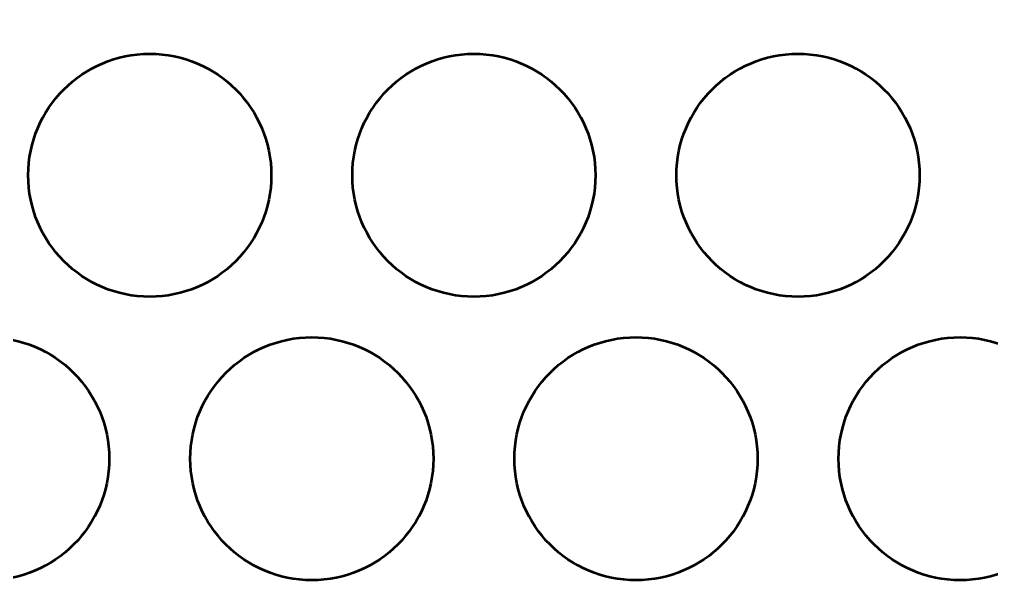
# Model space of a CAD drawing. Header units: centimetres. Extents: x -31.4 to 31.4, y -20.9 to 20.9.
# Drawn here: x -5.8 to 0.19, y 3.55 to 7.09 of the extents above; entities that cross this region are included whole.
import ezdxf

# ---------------------------------------------------------------- set-up
doc = ezdxf.new("R2010")
doc.units = ezdxf.units.CM
doc.header["$MEASUREMENT"] = 0
doc.layers.add('Layer 1', color=7, linetype='Continuous')

msp = doc.modelspace()

# ---------------------------------------------------------------- linework, layer by layer
at = {"layer": 'Layer 1', "lineweight": 53}
for centre in [(-4.99998, 6.12498), (-2.99998, 6.12498), (-0.99998, 6.12498), (-5.99998, 4.37498), (-3.99998, 4.37498), (-1.99998, 4.37498), (0.00002, 4.37498)]:
    msp.add_ellipse(centre, major_axis=(0, 0.75002), ratio=1, dxfattribs=at)
msp.add_open_spline([(-10.45, 0.55), (-10.45, 0.55), (-10.45, 20.45), (-10.45, 20.45), (-10.45, 20.45), (-10.45, 20.72614), (-10.22614, 20.95), (-9.95, 20.95), (-9.95, 20.95), (-9.95, 20.95), (9.95, 20.95), (9.95, 20.95), (9.95, 20.95), (10.22614, 20.95), (10.45, 20.72614), (10.45, 20.45), (10.45, 20.45), (10.45, 20.45), (10.45, 0.55), (10.45, 0.55), (10.45, 0.55), (10.45, 0.27386), (10.22614, 0.05), (9.95, 0.05), (9.95, 0.05), (9.95, 0.05), (-9.95, 0.05), (-9.95, 0.05), (-9.95, 0.05), (-10.22614, 0.05), (-10.45, 0.27386), (-10.45, 0.55)], degree=3, knots=[0, 0, 0, 0, 0.1111111, 0.1111111, 0.1111111, 0.1111111, 0.2222222, 0.2222222, 0.2222222, 0.2222222, 0.3333333, 0.3333333, 0.3333333, 0.3333333, 0.4444444, 0.4444444, 0.4444444, 0.4444444, 0.5555556, 0.5555556, 0.5555556, 0.5555556, 0.6666667, 0.6666667, 0.6666667, 0.6666667, 0.7777778, 0.7777778, 0.7777778, 0.7777778, 1, 1, 1, 1], dxfattribs=at)

doc.saveas('drawing.dxf')
